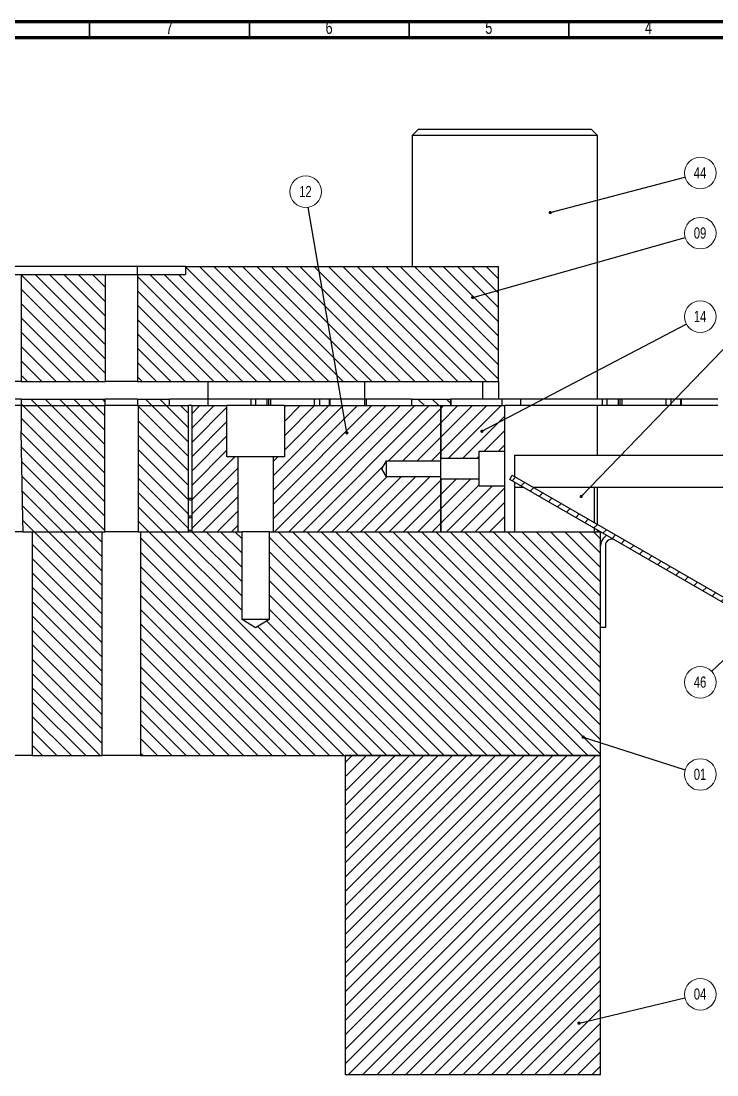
# Model space of a CAD drawing. Header units: millimetres. Extents: x 4 to 907, y 5 to 1495.
# Drawn here: x 528.5 to 746.4, y 1165.3 to 1495.1 of the extents above; entities that cross this region are included whole.
import ezdxf

# ---------------------------------------------------------------- set-up
doc = ezdxf.new("R2010")
doc.units = ezdxf.units.MM
doc.styles.add('SLDTEXTSTYLE0', font='TXT', dxfattribs={"width": 0.75})
doc.dimstyles.new('SLDDIMSTYLE0', dxfattribs={"dimtxt": 3.5, "dimasz": 3.302, "dimexe": 0, "dimexo": 0.0625, "dimgap": 0.875, "dimtad": 1, "dimrnd": 1e-09, "dimzin": 12, "dimdsep": 46, "dimtxsty": 'SLDTEXTSTYLE0', "dimsah": 1, "dimcen": 0.09, "dimadec": 0, "dimazin": 3, "dimtfac": 1, "dimtofl": 0, "dimtmove": 0, "dimatfit": 3, "dimfxl": 1, "dimfrac": 2, "dimtolj": 1, "dimtzin": 12, "dimarcsym": 0})
doc.dimstyles.new('SLDDIMSTYLE1', dxfattribs={"dimtxt": 0.18, "dimasz": 1.016, "dimexe": 0, "dimexo": 0.0625, "dimgap": 0, "dimtad": 0, "dimtih": 1, "dimtoh": 1, "dimdec": 0, "dimrnd": 1e-09, "dimzin": 0, "dimdsep": 46, "dimtxsty": 'Standard', "dimblk1": 'DOT', "dimblk2": 'DOT', "dimsah": 1, "dimcen": 0.09, "dimadec": 0, "dimazin": 0, "dimtfac": 1.016, "dimtdec": 0, "dimtofl": 0, "dimtmove": 0, "dimatfit": 3, "dimldrblk": 'DOT', "dimfxl": 1, "dimfrac": 2, "dimtolj": 1, "dimtzin": 0, "dimarcsym": 0})
doc.dimstyles.new('SLDDIMSTYLE3', dxfattribs={"dimtxt": 0.18, "dimasz": 3.302, "dimexe": 0, "dimexo": 0.0625, "dimgap": 0, "dimtad": 0, "dimtih": 1, "dimtoh": 1, "dimdec": 0, "dimrnd": 1e-09, "dimzin": 0, "dimdsep": 46, "dimtxsty": 'Standard', "dimsah": 1, "dimcen": 0.09, "dimadec": 0, "dimazin": 0, "dimtfac": 3.302, "dimtdec": 0, "dimtofl": 0, "dimtmove": 0, "dimatfit": 3, "dimfxl": 1, "dimfrac": 2, "dimtolj": 1, "dimtzin": 0, "dimarcsym": 0})

# ---------------------------------------------------------------- blocks, each defined once
blk = doc.blocks.new('_D_5')
at = {"color": 7, "linetype": 'Continuous', "lineweight": 18}
for p, q in [((148.96, 1335.26), (35.1, 1335.26)), ((36.1, 1265.26), (36.1, 1335.26)), ((643.96, 1265.26), (35.1, 1265.26))]:
    blk.add_line(p, q, dxfattribs=at)
for points in [[(36.1, 1335.26), (35.59, 1331.95), (36.61, 1331.95)], [(36.1, 1265.26), (36.61, 1268.56), (35.59, 1268.56)]]:
    blk.add_solid(points, dxfattribs=at)
at = {"color": 7, "linetype": 'Continuous', "lineweight": 18, "insert": (31.59, 1297), "char_height": 3.5, "attachment_point": 1, "rotation": 90, "style": 'SLDTEXTSTYLE0'}
blk.add_mtext('70', dxfattribs=at)
blk = doc.blocks.new('SW_NOTE_25')
at = {"color": 0, "linetype": 'Continuous', "lineweight": 0}
blk.add_circle((4.71, -1.5), 4.94, dxfattribs=at)
at = {"color": 0, "linetype": 'Continuous', "lineweight": 0, "insert": (4.63, 0.31), "char_height": 3.5, "attachment_point": 2, "style": 'SLDTEXTSTYLE0'}
blk.add_mtext('01', dxfattribs=at)
blk = doc.blocks.new('_Dot')
at = {"color": 0, "linetype": 'ByBlock', "lineweight": -2}
blk.add_line((-0.5, 0), (-1, 0), dxfattribs=at)
at = {"color": 0, "linetype": 'ByBlock', "const_width": 0.5}
blk.add_lwpolyline([(-0.25, 0, 1), (0.25, 0, 1)], format="xyb", close=True, dxfattribs=at)
blk = doc.blocks.new('SW_NOTE_27')
at = {"color": 0, "linetype": 'Continuous', "lineweight": 0}
blk.add_circle((4.8, 1.15), 4.94, dxfattribs=at)
at = {"color": 0, "linetype": 'Continuous', "lineweight": 0, "insert": (4.73, 2.96), "char_height": 3.5, "attachment_point": 2, "style": 'SLDTEXTSTYLE0'}
blk.add_mtext('04', dxfattribs=at)
blk = doc.blocks.new('SW_NOTE_29')
at = {"color": 0, "linetype": 'Continuous', "lineweight": 0}
blk.add_circle((4.75, 1.34), 4.94, dxfattribs=at)
at = {"color": 0, "linetype": 'Continuous', "lineweight": 0, "insert": (4.68, 3.15), "char_height": 3.5, "attachment_point": 2, "style": 'SLDTEXTSTYLE0'}
blk.add_mtext('09', dxfattribs=at)
blk = doc.blocks.new('SW_NOTE_32')
at = {"color": 0, "linetype": 'Continuous', "lineweight": 0}
blk.add_circle((-0.83, 4.87), 4.94, dxfattribs=at)
at = {"color": 0, "linetype": 'Continuous', "lineweight": 0, "insert": (-0.9, 6.68), "char_height": 3.5, "attachment_point": 2, "style": 'SLDTEXTSTYLE0'}
blk.add_mtext('12', dxfattribs=at)
blk = doc.blocks.new('SW_NOTE_35')
at = {"color": 0, "linetype": 'Continuous', "lineweight": 0}
blk.add_circle((4.37, 2.29), 4.94, dxfattribs=at)
at = {"color": 0, "linetype": 'Continuous', "lineweight": 0, "insert": (4.3, 4.1), "char_height": 3.5, "attachment_point": 2, "style": 'SLDTEXTSTYLE0'}
blk.add_mtext('14', dxfattribs=at)
blk = doc.blocks.new('SW_NOTE_49')
at = {"color": 0, "linetype": 'Continuous', "lineweight": 0}
blk.add_circle((4.78, 1.26), 4.94, dxfattribs=at)
at = {"color": 0, "linetype": 'Continuous', "lineweight": 0, "insert": (4.7, 3.07), "char_height": 3.5, "attachment_point": 2, "style": 'SLDTEXTSTYLE0'}
blk.add_mtext('44', dxfattribs=at)
blk = doc.blocks.new('SW_NOTE_50')
at = {"color": 0, "linetype": 'Continuous', "lineweight": 0}
blk.add_circle((-3.57, -3.41), 4.94, dxfattribs=at)
at = {"color": 0, "linetype": 'Continuous', "lineweight": 0, "insert": (-3.64, -1.6), "char_height": 3.5, "attachment_point": 2, "style": 'SLDTEXTSTYLE0'}
blk.add_mtext('46', dxfattribs=at)

msp = doc.modelspace()

# ---------------------------------------------------------------- hatches: boundary and pattern name
at = {"linetype": 'Continuous', "lineweight": 18}
h = msp.add_hatch(dxfattribs=at)
h.set_pattern_fill('ANSI31', angle=90, style=0)
h.paths.add_polyline_path([(528.536, 1415.757), (528.536, 1382.257), (554.958, 1382.257), (554.958, 1415.757)], flags=0)
h = msp.add_hatch(dxfattribs=at)
h.set_pattern_fill('ANSI31', angle=90, style=0)
h.paths.add_polyline_path([(564.958, 1415.757), (564.958, 1382.257), (677.958, 1382.257), (677.958, 1418.257), (579.958, 1418.257), (579.958, 1415.757)], flags=0)
h = msp.add_hatch(dxfattribs=at)
h.set_pattern_fill('ANSI31', angle=90, style=0)
h.paths.add_polyline_path([(554.908, 1376.757), (528.536, 1376.757), (528.536, 1374.757), (554.908, 1374.757)], flags=0)
h = msp.add_hatch(dxfattribs=at)
h.set_pattern_fill('ANSI31', angle=90, style=0)
h.paths.add_polyline_path([(574.958, 1376.757), (565.008, 1376.757), (565.008, 1374.757), (574.958, 1374.757)], flags=0)
h = msp.add_hatch(dxfattribs=at)
h.set_pattern_fill('ANSI31', angle=90, style=0)
h.paths.add_polyline_path([(650.765, 1374.757), (663.116, 1374.757), (663.116, 1376.757), (650.765, 1376.757)], flags=0)
h = msp.add_hatch(dxfattribs=at)
h.set_pattern_fill('ANSI31', angle=90, style=0)
edge = h.paths.add_edge_path(flags=0)
edge.add_line((529.186, 1335.257), (554.708, 1335.257))
edge.add_line((554.708, 1335.257), (554.708, 1374.757))
edge.add_line((554.708, 1374.757), (528.536, 1374.757))
edge.add_line((528.536, 1374.757), (528.536, 1366.757))
edge.add_spline(control_points=[(528.536, 1366.757), (528.726, 1357.568), (528.915, 1348.38), (529.105, 1339.192), (529.132, 1337.88), (529.159, 1336.568), (529.186, 1335.257)], knot_values=[0.0400478, 0.0400478, 0.0400478, 0.0400478, 0.0676182, 0.0676182, 0.0676182, 0.0715545, 0.0715545, 0.0715545, 0.0715545], weights=[1, 1, 1, 1, 1, 1, 1], degree=3, periodic=0)
h = msp.add_hatch(dxfattribs=at)
h.set_pattern_fill('ANSI31', angle=90, style=0)
h.paths.add_polyline_path([(565.208, 1335.257), (580.958, 1335.257), (580.958, 1374.757), (565.208, 1374.757)], flags=0)
h = msp.add_hatch(dxfattribs=at)
h.set_pattern_fill('ANSI31', style=0)
h.paths.add_polyline_path([(592.958, 1374.757), (581.958, 1374.757), (581.958, 1335.257), (596.458, 1335.257), (596.458, 1358.757), (592.958, 1358.757)], flags=0)
h = msp.add_hatch(dxfattribs=at)
h.set_pattern_fill('ANSI31', style=0)
h.paths.add_polyline_path([(659.958, 1374.757), (610.958, 1374.757), (610.958, 1358.757), (607.458, 1358.757), (607.458, 1335.257), (659.958, 1335.257), (659.958, 1352.507), (642.958, 1352.507), (641.455, 1355.007), (642.958, 1357.507), (659.958, 1357.507)], flags=0)
h = msp.add_hatch(dxfattribs=at)
h.set_pattern_fill('ANSI31', style=0)
h.paths.add_polyline_path([(679.958, 1374.757), (659.958, 1374.757), (659.958, 1358.307), (671.958, 1358.307), (671.958, 1360.507), (679.958, 1360.507)], flags=0)
h = msp.add_hatch(dxfattribs=at)
h.set_pattern_fill('ANSI31', style=0)
h.paths.add_polyline_path([(778.49, 1295.69), (779.24, 1296.989), (682.299, 1352.958), (681.549, 1351.659)], flags=0)
h = msp.add_hatch(dxfattribs=at)
h.set_pattern_fill('ANSI31', style=0)
h.paths.add_polyline_path([(659.958, 1351.707), (659.958, 1335.257), (679.958, 1335.257), (679.958, 1349.507), (671.958, 1349.507), (671.958, 1351.707)], flags=0)
h = msp.add_hatch(dxfattribs=at)
h.set_pattern_fill('ANSI31', angle=90, style=0)
h.paths.add_polyline_path([(553.958, 1335.257), (532.043, 1335.257), (532.043, 1265.257), (553.958, 1265.257)], flags=0)
h = msp.add_hatch(dxfattribs=at)
h.set_pattern_fill('ANSI31', angle=90, style=0)
h.paths.add_polyline_path([(597.708, 1335.257), (565.958, 1335.257), (565.958, 1265.257), (709.958, 1265.257), (709.958, 1335.257), (606.208, 1335.257), (606.208, 1307.757), (601.958, 1305.203), (597.708, 1307.757)], flags=0)
h = msp.add_hatch(dxfattribs=at)
h.set_pattern_fill('ANSI31', style=0)
h.paths.add_polyline_path([(629.958, 1165.257), (709.958, 1165.257), (709.958, 1265.257), (629.958, 1265.257)], flags=0)

# ---------------------------------------------------------------- linework, layer by layer
at = {"color": 7, "linetype": 'Continuous', "lineweight": 70}
for p, q in [((5, 1495), (895, 1495)), ((10, 1490), (890, 1490))]:
    msp.add_line(p, q, dxfattribs=at)
at = {"color": 7, "linetype": 'Continuous', "lineweight": 35}
for p, q in [((550, 1490), (550, 1495)), ((600, 1490), (600, 1495)), ((650, 1490), (650, 1495)), ((700, 1490), (700, 1495))]:
    msp.add_line(p, q, dxfattribs=at)
at = {"color": 7, "linetype": 'Continuous', "lineweight": 25}
for p, q in [((652.958, 1461.257), (650.958, 1459.257)), ((650.958, 1459.257), (650.958, 1418.257)), ((708.958, 1459.257), (650.958, 1459.257)), ((652.958, 1461.257), (706.958, 1461.257)), ((708.958, 1459.257), (706.958, 1461.257)), ((708.958, 1376.757), (708.958, 1459.257)), ((564.958, 1418.257), (434.958, 1418.257)), ((517.83, 1415.757), (528.536, 1415.757)), ((528.536, 1415.757), (554.958, 1415.757)), ((528.536, 1415.757), (528.536, 1382.257)), ((554.958, 1382.257), (554.958, 1415.757)), ((554.958, 1415.757), (564.958, 1415.757)), ((564.958, 1415.757), (564.958, 1418.257)), ((579.958, 1418.257), (564.958, 1418.257)), ((564.958, 1415.757), (579.958, 1415.757)), ((564.958, 1415.757), (564.958, 1382.257)), ((579.958, 1418.257), (579.958, 1415.757)), ((579.958, 1418.257), (677.958, 1418.257)), ((677.958, 1382.257), (677.958, 1418.257)), ((528.536, 1382.257), (517.83, 1382.257)), ((528.536, 1382.257), (554.958, 1382.257)), ((564.958, 1382.257), (554.958, 1382.257)), ((564.958, 1382.257), (677.958, 1382.257)), ((587.019, 1382.257), (587.019, 1376.757)), ((636.048, 1382.257), (636.048, 1376.757)), ((672.958, 1382.257), (672.958, 1376.757)), ((677.958, 1382.257), (677.958, 1376.757)), ((528.536, 1376.757), (517.83, 1376.757)), ((528.536, 1376.757), (528.536, 1374.757)), ((528.536, 1376.757), (554.908, 1376.757)), ((554.908, 1374.757), (554.908, 1376.757)), ((565.008, 1376.757), (554.908, 1376.757)), ((565.008, 1376.757), (565.008, 1374.757)), ((565.008, 1376.757), (574.958, 1376.757)), ((574.958, 1374.757), (574.958, 1376.757)), ((587.019, 1376.757), (574.958, 1376.757)), ((587.019, 1376.757), (587.019, 1374.757)), ((600.555, 1376.757), (587.019, 1376.757)), ((600.555, 1374.757), (600.555, 1376.757)), ((602.067, 1376.757), (600.555, 1376.757)), ((602.067, 1374.757), (602.067, 1376.757)), ((605.55, 1376.757), (602.067, 1376.757)), ((605.55, 1374.757), (605.55, 1376.757)), ((606.027, 1376.757), (605.55, 1376.757)), ((606.027, 1376.757), (606.027, 1374.757)), ((606.717, 1376.757), (606.027, 1376.757)), ((606.717, 1374.757), (606.717, 1376.757)), ((620.437, 1376.757), (606.717, 1376.757)), ((620.437, 1374.757), (620.437, 1376.757)), ((622.047, 1376.757), (620.437, 1376.757)), ((622.047, 1374.757), (622.047, 1376.757)), ((625.083, 1376.757), (622.047, 1376.757)), ((625.083, 1374.757), (625.083, 1376.757)), ((625.268, 1376.757), (625.083, 1376.757)), ((625.268, 1374.757), (625.268, 1376.757)), ((636.048, 1376.757), (625.268, 1376.757)), ((636.048, 1376.757), (636.048, 1374.757)), ((636.659, 1376.757), (636.048, 1376.757)), ((636.659, 1374.757), (636.659, 1376.757)), ((650.765, 1376.757), (636.659, 1376.757)), ((650.765, 1376.757), (650.765, 1374.757)), ((650.765, 1376.757), (663.116, 1376.757)), ((663.128, 1376.757), (663.116, 1376.757)), ((663.116, 1374.757), (663.116, 1376.757)), ((663.128, 1374.757), (663.128, 1376.757)), ((679.106, 1376.757), (663.128, 1376.757)), ((679.106, 1374.757), (679.106, 1376.757)), ((684.958, 1376.757), (679.106, 1376.757)), ((684.958, 1374.757), (684.958, 1376.757)), ((710.555, 1376.757), (684.958, 1376.757)), ((710.555, 1374.757), (710.555, 1376.757)), ((712.067, 1376.757), (710.555, 1376.757)), ((712.067, 1374.757), (712.067, 1376.757)), ((715.55, 1376.757), (712.067, 1376.757)), ((715.55, 1374.757), (715.55, 1376.757)), ((716.027, 1376.757), (715.55, 1376.757)), ((716.027, 1376.757), (716.027, 1374.757)), ((716.717, 1376.757), (716.027, 1376.757)), ((716.717, 1374.757), (716.717, 1376.757)), ((730.437, 1376.757), (716.717, 1376.757)), ((730.437, 1374.757), (730.437, 1376.757)), ((732.047, 1376.757), (730.437, 1376.757)), ((732.047, 1374.757), (732.047, 1376.757)), ((735.083, 1376.757), (732.047, 1376.757)), ((735.083, 1374.757), (735.083, 1376.757)), ((735.268, 1376.757), (735.083, 1376.757)), ((735.268, 1374.757), (735.268, 1376.757)), ((746.659, 1376.757), (735.268, 1376.757)), ((528.536, 1374.757), (517.83, 1374.757)), ((528.536, 1374.757), (528.536, 1366.757)), ((528.536, 1374.757), (554.708, 1374.757)), ((528.536, 1374.757), (554.908, 1374.757)), ((554.708, 1335.257), (554.708, 1374.757)), ((565.008, 1374.757), (554.908, 1374.757)), ((565.008, 1374.757), (574.958, 1374.757)), ((565.208, 1374.757), (565.208, 1335.257)), ((565.208, 1374.757), (580.958, 1374.757)), ((580.958, 1335.257), (580.958, 1374.757)), ((581.958, 1374.757), (580.958, 1374.757)), ((581.958, 1374.757), (592.958, 1374.757)), ((581.958, 1374.757), (581.958, 1335.257)), ((592.958, 1358.757), (592.958, 1374.757)), ((610.958, 1374.757), (592.958, 1374.757)), ((610.958, 1374.757), (610.958, 1358.757)), ((610.958, 1374.757), (659.958, 1374.757)), ((650.765, 1374.757), (663.116, 1374.757)), ((659.958, 1357.507), (659.958, 1374.757)), ((659.958, 1374.757), (679.958, 1374.757)), ((659.958, 1374.757), (659.958, 1358.307)), ((679.958, 1360.507), (679.958, 1374.757)), ((684.958, 1374.757), (679.958, 1374.757)), ((710.555, 1374.757), (684.958, 1374.757)), ((708.958, 1359.257), (708.958, 1374.757)), ((712.067, 1374.757), (710.555, 1374.757)), ((715.55, 1374.757), (712.067, 1374.757)), ((716.027, 1374.757), (715.55, 1374.757)), ((716.717, 1374.757), (716.027, 1374.757)), ((730.437, 1374.757), (716.717, 1374.757)), ((732.047, 1374.757), (730.437, 1374.757)), ((735.083, 1374.757), (732.047, 1374.757)), ((735.268, 1374.757), (735.083, 1374.757)), ((746.659, 1374.757), (735.268, 1374.757)), ((671.958, 1360.507), (679.958, 1360.507)), ((671.958, 1358.307), (671.958, 1360.507)), ((679.958, 1349.507), (679.958, 1360.507)), ((682.958, 1359.257), (682.958, 1352.577)), ((682.958, 1359.257), (792.958, 1359.257)), ((596.458, 1358.757), (592.958, 1358.757)), ((596.458, 1335.257), (596.458, 1358.757)), ((607.458, 1358.757), (596.458, 1358.757)), ((607.458, 1358.757), (607.458, 1335.257)), ((610.958, 1358.757), (607.458, 1358.757)), ((641.455, 1355.007), (642.958, 1357.507)), ((642.958, 1357.507), (659.958, 1357.507)), ((642.958, 1352.507), (642.958, 1357.507)), ((659.958, 1358.307), (671.958, 1358.307)), ((659.958, 1352.507), (659.958, 1357.507)), ((671.958, 1351.707), (671.958, 1358.307)), ((642.958, 1352.507), (641.455, 1355.007)), ((659.958, 1352.507), (642.958, 1352.507)), ((659.958, 1335.257), (659.958, 1352.507)), ((681.549, 1351.659), (682.299, 1352.958)), ((682.299, 1352.958), (779.24, 1296.989)), ((671.958, 1351.707), (659.958, 1351.707)), ((659.958, 1351.707), (659.958, 1335.257)), ((671.958, 1349.507), (671.958, 1351.707)), ((679.958, 1349.507), (671.958, 1349.507)), ((679.958, 1335.257), (679.958, 1349.507)), ((778.49, 1295.69), (681.549, 1351.659)), ((682.958, 1350.845), (682.958, 1349.257)), ((682.958, 1349.257), (685.709, 1349.257)), ((682.958, 1349.257), (682.958, 1335.257)), ((688.709, 1349.257), (792.958, 1349.257)), ((688.709, 1349.257), (707.958, 1349.257)), ((707.958, 1349.257), (707.958, 1338.143)), ((708.958, 1337.566), (708.958, 1349.257)), ((580.958, 1345.757), (581.958, 1345.757)), ((580.958, 1345.221), (581.958, 1345.221)), ((580.958, 1340.257), (581.958, 1340.257)), ((580.958, 1339.757), (581.958, 1339.757)), ((707.958, 1336.411), (707.958, 1335.257)), ((529.186, 1335.257), (517.289, 1335.257)), ((529.186, 1335.257), (554.708, 1335.257)), ((532.043, 1335.257), (532.043, 1265.257)), ((532.043, 1335.257), (553.958, 1335.257)), ((553.958, 1265.257), (553.958, 1335.257)), ((565.208, 1335.257), (554.708, 1335.257)), ((565.208, 1335.257), (580.958, 1335.257)), ((565.958, 1335.257), (565.958, 1265.257)), ((565.958, 1335.257), (597.708, 1335.257)), ((580.958, 1335.757), (581.958, 1335.757)), ((581.958, 1335.257), (596.458, 1335.257)), ((597.708, 1307.757), (597.708, 1335.257)), ((606.208, 1335.257), (597.708, 1335.257)), ((606.208, 1335.257), (606.208, 1307.757)), ((606.208, 1335.257), (709.958, 1335.257)), ((607.458, 1335.257), (659.958, 1335.257)), ((659.958, 1335.257), (679.958, 1335.257)), ((708.958, 1335.257), (708.958, 1335.834)), ((709.958, 1265.257), (709.958, 1335.257)), ((711.458, 1330.926), (711.458, 1305.257)), ((601.958, 1305.203), (597.708, 1307.757)), ((606.208, 1307.757), (597.708, 1307.757)), ((606.208, 1307.757), (601.958, 1305.203)), ((711.458, 1305.257), (709.958, 1305.257)), ((532.043, 1265.257), (514.875, 1265.257)), ((532.043, 1265.257), (553.958, 1265.257)), ((565.958, 1265.257), (553.958, 1265.257)), ((565.958, 1265.257), (709.958, 1265.257)), ((709.958, 1265.257), (629.958, 1265.257)), ((629.958, 1265.257), (629.958, 1165.257)), ((709.958, 1165.257), (709.958, 1265.257)), ((709.958, 1165.257), (629.958, 1165.257))]:
    msp.add_line(p, q, dxfattribs=at)
at = {"color": 7, "linetype": 'Continuous', "lineweight": 25, "flags": 128}
msp.add_lwpolyline([(529.186, 1335.257), (529.105, 1339.192), (528.536, 1366.757)], dxfattribs=at)
at = {"color": 7, "linetype": 'Continuous', "lineweight": 25}
for radius, start in [(3.5, 115.1501), (2, 60)]:
    msp.add_arc((713.458, 1330.926), radius, start, 180, dxfattribs=at)

# ---------------------------------------------------------------- block references
at = {"color": 7, "linetype": 'Continuous', "lineweight": 0}
for name, p in [('SW_NOTE_49', (736.382, 1446.305)), ('SW_NOTE_32', (618.438, 1436.83)), ('SW_NOTE_29', (736.405, 1427.396)), ('SW_NOTE_35', (736.784, 1400.283)), ('SW_NOTE_50', (744.729, 1291.563)), ('SW_NOTE_25', (736.452, 1260.803)), ('SW_NOTE_27', (736.354, 1189.368))]:
    msp.add_blockref(name, p, dxfattribs=at)

# ---------------------------------------------------------------- texts
at = {"color": 7, "linetype": 'Continuous', "lineweight": 0, "char_height": 3.969, "attachment_point": 2, "style": 'SLDTEXTSTYLE0'}
for s, insert in [('7', (574.96, 1495.06)), ('6', (624.96, 1495.06)), ('5', (674.96, 1495.06)), ('4', (724.96, 1495.06))]:
    msp.add_mtext(s, dxfattribs=dict(at, insert=insert))

# ---------------------------------------------------------------- dimensions: what is measured, and where the dimension line sits
at = {"color": 7, "linetype": 'Continuous', "lineweight": 18}
dim = msp.add_linear_dim(base=(36.101, 1335.257), p1=(644.958, 1265.257), p2=(149.958, 1335.257), angle=90, dimstyle='SLDDIMSTYLE0', dxfattribs=at)
dim.commit()
dim.dimension.update_dxf_attribs({"geometry": '_D_5', "text_midpoint": (36.101, 1299.589), "dimtype": 160})

# ---------------------------------------------------------------- leaders
at = {"color": 7, "linetype": 'Continuous', "lineweight": 0}
for points, dimstyle in [([(694.209, 1435.178), (736.382, 1446.305)], 'SLDDIMSTYLE1'), ([(630.536, 1366.217), (618.438, 1436.83)], 'SLDDIMSTYLE1'), ([(669.926, 1408.611), (736.405, 1427.396)], 'SLDDIMSTYLE1'), ([(672.821, 1366.716), (736.784, 1400.283)], 'SLDDIMSTYLE1'), ([(703.885, 1346.315), (754.761, 1399.024)], 'SLDDIMSTYLE1'), ([(761.272, 1307.362), (744.729, 1291.563)], 'SLDDIMSTYLE3'), ([(704.522, 1270.992), (736.452, 1260.803)], 'SLDDIMSTYLE1'), ([(703.212, 1181.449), (736.354, 1189.368)], 'SLDDIMSTYLE1')]:
    msp.add_leader(points, dimstyle=dimstyle, dxfattribs=at)

doc.saveas('drawing.dxf')
